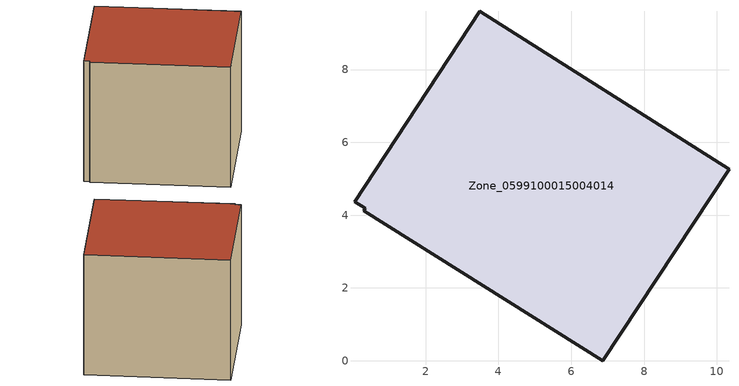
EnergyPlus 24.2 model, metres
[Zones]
Zone_0599100015004014
 floor ground (C_G): 0.3,4.12 0.34,4.18 0.05,4.37 3.49,9.6 10.33,5.26 6.87,0 z0.88
 wall outside (C_F): 6.87,0 10.33,5.26 3.49,9.6 0.05,4.37 0.34,4.18 0.3,4.12 6.87,0 z0.88:8.42
 roof outside (C_R): 0.34,4.18 0.3,4.12 6.87,0 10.33,5.26 3.49,9.6 0.05,4.37 z8.42
[BUILDING]
Pand.0599100015004014: North Axis=0; Terrain=City; Loads Convergence Tolerance Value=0.04; Temperature Convergence Tolerance Value=0.4; Solar Distribution=FullExterior; Maximum Number of Warmup Days=25; Minimum Number of Warmup Days=1
[Site:Location]
Rotterdam.The.Hague.AP_ZH_NLD Design_Conditions: Latitude=51.96; Longitude=4.45; Time Zone=1; Elevation=-4.5
[SITE:GROUNDTEMPERATURE:BUILDINGSURFACE]
18, 18, 18, 18, 18, 18, 18, 18, 18, 18, 18, 18
[MATERIAL] Thermal Absorptance=0.9; Solar Absorptance=0.7; Visible Absorptance=0.7
Name | Roughness | Thickness | Conductivity | Density | Specific Heat
G.TI.1965-1974 | MediumSmooth | 0.15 | 0.882353 | 540 | 1210
F.TI.1965-1974 | Rough | 0.3 | 0.697674 | 1920 | 840
R.TI.1965-1974 | MediumRough | 0.2 | 0.232558 | 1500 | 1000
[CONSTRUCTION]
C_G: G.TI.1965-1974
C_F: F.TI.1965-1974
C_R: R.TI.1965-1974
[ZONE]
Zone_0599100015004014: Type=1; Multiplier=1; Ceiling Height=Autocalculate; Volume=Autocalculate; Floor Area=autocalculate; Part of Total Floor Area=Yes
[ZONEINFILTRATION:DESIGNFLOWRATE]
Infil_Zone_0599100015004014: Zone or ZoneList or Space or SpaceList=Zone_0599100015004014; Schedule=AlwaysOn; Design Flow Rate Calculation Method=Flow/Area; Flow Rate per Floor Area=0.003; Constant Term Coefficient=1; Temperature Term Coefficient=0; Velocity Term Coefficient=0; Velocity Squared Term Coefficient=0
[HVACTEMPLATE:ZONE:IDEALLOADSAIRSYSTEM]
Zone_0599100015004014: Maximum Heating Supply Air Temperature=50; Minimum Cooling Supply Air Temperature=13; Maximum Heating Supply Air Humidity Ratio=0.0156; Minimum Cooling Supply Air Humidity Ratio=0.0077; Heating Limit=NoLimit; Cooling Limit=NoLimit; Dehumidification Control Type=ConstantSensibleHeatRatio; Cooling Sensible Heat Ratio=0.7; Dehumidification Setpoint=60; Humidification Control Type=None; Humidification Setpoint=30; Outdoor Air Method=None; Outdoor Air Flow Rate per Person=0.00944; Outdoor Air Flow Rate per Zone Floor Area=0; Outdoor Air Flow Rate per Zone=0; Demand Controlled Ventilation Type=None; Outdoor Air Economizer Type=NoEconomizer; Heat Recovery Type=None; Sensible Heat Recovery Effectiveness=0.7; Latent Heat Recovery Effectiveness=0.65
[ZONECONTROL:THERMOSTAT]
ThermostatControl_Zone_0599100015004014: Zone or ZoneList=Zone_0599100015004014; Control Type Schedule=DualSetpointControlType; Control 1=Thermostat_Zone_0599100015004014; Temperature Difference Between Cutout And Setpoint=0
[THERMOSTATSETPOINT:DUALSETPOINT]
Thermostat_Zone_0599100015004014: Heating Setpoint Temperature Schedule=HeatingSetpoint_Zone_0599100015004014; Cooling Setpoint Temperature Schedule=CoolingSetpoint_Zone_0599100015004014
[SCHEDULE:COMPACT]
HeatingSetpoint_Zone_0599100015004014: Through: 12/31, For: AllDays, Until: 24:00, 21
CoolingSetpoint_Zone_0599100015004014: Through: 12/31, For: AllDays, Until: 24:00, 24
DualSetpointControlType: Through: 12/31, For: AllDays, Until: 24:00, 4
AlwaysOn: Through: 12/31, For: AllDays, Until: 24:00, 1
